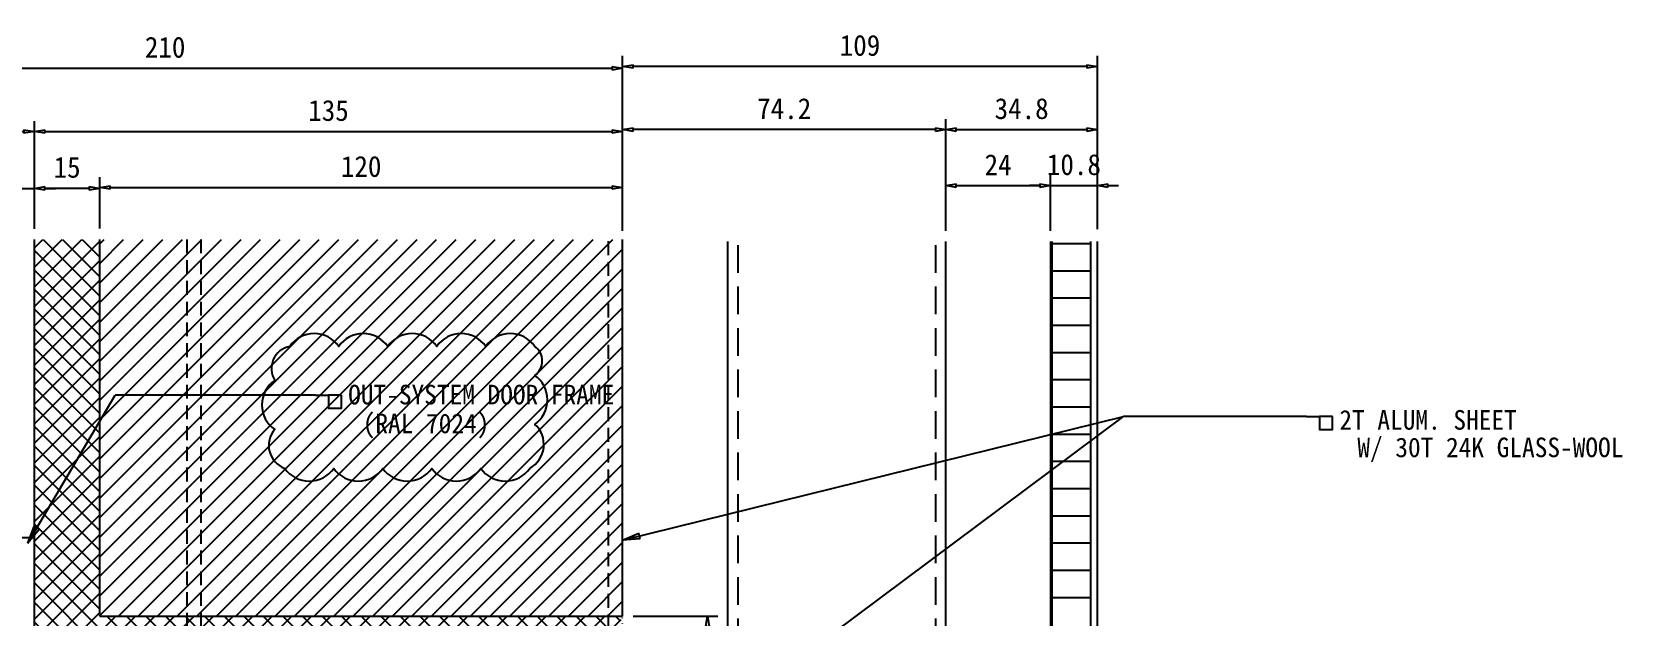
# Model space of a CAD drawing. Header units: millimetres. Extents: x 2352 to 12473, y 635 to 7997.
# Drawn here: x 2696.8 to 3061.8, y 1537.3 to 1671.5 of the extents above; entities that cross this region are included whole.
import ezdxf
from ezdxf.enums import TextEntityAlignment as Align

# ---------------------------------------------------------------- set-up
doc = ezdxf.new("R2010")
doc.units = ezdxf.units.MM
doc.linetypes.add('HIDDEN', pattern=[9.525, 6.35, -3.175])
doc.linetypes.add('HIDDEN2', pattern=[4.7625, 3.175, -1.5875])
doc.layers.get('Defpoints').update_dxf_attribs({"color": 187})
for name, color, linetype in [('1', 1, 'Continuous'), ('2', 2, 'Continuous'), ('3', 3, 'Continuous'), ('4', 4, 'Continuous'), ('7', 7, 'Continuous'), ('8', 8, 'Continuous'), ('AA-DWXM-GLAZ', 4, 'Continuous'), ('AA-FLXK-PATT', 9, 'Continuous'), ('AC-DIMS-치수', 4, 'Continuous'), ('AC-TEXT-문자', 3, 'Continuous'), ('DIMENSIONS', 7, 'Continuous'), ('HARDWARE', 7, 'Continuous'), ("ST'L PIPE", 2, 'Continuous')]:
    doc.layers.add(name, color=color, linetype=linetype)
doc.styles.add('돋움체', font='')
doc.styles.get('돋움체').set_extended_font_data('DotumChe')
doc.dimstyles.new('Iljin', dxfattribs={"dimscale": 0.8, "dimtxt": 2, "dimasz": 1, "dimexe": 1, "dimexo": 1, "dimgap": 1, "dimtad": 1, "dimdec": 1, "dimdsep": 46, "dimtxsty": '돋움체', "dimblk": 'CLOSEDBLANK', "dimcen": 1, "dimclrd": 8, "dimclre": 8, "dimclrt": 2, "dimadec": 1, "dimazin": 2, "dimtfac": 1, "dimtdec": 1, "dimtix": 1, "dimtmove": 0, "dimatfit": 3, "dimldrblk": 'CLOSEDBLANK', "dimfxl": 1, "dimlwd": -1, "dimlwe": -1, "dimarcsym": 0})
doc.dimstyles.new('Iljin 3', dxfattribs={"dimscale": 2.4, "dimtxt": 2, "dimasz": 1, "dimexe": 1, "dimexo": 1, "dimgap": 1, "dimtad": 1, "dimdec": 1, "dimdsep": 46, "dimtxsty": '돋움체', "dimblk": 'CLOSEDBLANK', "dimcen": 1, "dimclrd": 8, "dimclre": 8, "dimclrt": 2, "dimadec": 1, "dimazin": 2, "dimtfac": 1, "dimtdec": 1, "dimtix": 1, "dimtmove": 0, "dimatfit": 3, "dimldrblk": 'CLOSEDBLANK', "dimfxl": 1, "dimlwd": -1, "dimlwe": -1, "dimarcsym": 0})

# ---------------------------------------------------------------- blocks, each defined once
blk = doc.blocks.new('_ClosedBlank')
at = {"color": 0, "linetype": 'ByBlock', "lineweight": -2}
for p, q in [((-1, 0.167), (0, 0)), ((-1, 0.167), (-1, -0.167)), ((0, 0), (-1, -0.167))]:
    blk.add_line(p, q, dxfattribs=at)
blk = doc.blocks.new('*D59')
at = {"layer": 'Defpoints', "color": 0, "transparency": 16777216}
for p in [(2941.36, 1636.17), (2930.56, 1623.38), (2941.36, 1623.81)]:
    blk.add_point(p, dxfattribs=at)
at = {"layer": 'DIMENSIONS', "color": 8, "transparency": 16777216}
for p, q in [((2928.16, 1636.17), (2925.76, 1636.17)), ((2930.56, 1625.78), (2930.56, 1638.57)), ((2930.56, 1636.17), (2941.36, 1636.17)), ((2941.36, 1626.21), (2941.36, 1638.57)), ((2943.76, 1636.17), (2946.16, 1636.17))]:
    blk.add_line(p, q, dxfattribs=at)
at = {"layer": 'DIMENSIONS', "color": 8, "transparency": 16777216, "xscale": 2.4, "yscale": 2.4, "zscale": 2.4}
blk.add_blockref('_ClosedBlank', (2930.56, 1636.17), dxfattribs=at)
at = {"layer": 'DIMENSIONS', "color": 8, "transparency": 16777216, "xscale": 2.4, "yscale": 2.4, "zscale": 2.4, "rotation": 180}
blk.add_blockref('_ClosedBlank', (2941.36, 1636.17), dxfattribs=at)
at = {"layer": 'DIMENSIONS', "color": 2, "transparency": 16777216, "insert": (2935.96, 1640.97), "char_height": 4.8, "attachment_point": 5, "style": '돋움체'}
blk.add_mtext('10.8', dxfattribs=at)
blk = doc.blocks.new('*D60')
at = {"layer": 'Defpoints', "color": 0, "transparency": 16777216}
for p in [(2930.56, 1636.17), (2906.56, 1623.38), (2930.56, 1623.38)]:
    blk.add_point(p, dxfattribs=at)
at = {"layer": 'DIMENSIONS', "color": 8, "transparency": 16777216}
for p, q in [((2906.56, 1625.78), (2906.56, 1638.57)), ((2908.96, 1636.17), (2928.16, 1636.17)), ((2930.56, 1625.78), (2930.56, 1638.57))]:
    blk.add_line(p, q, dxfattribs=at)
at = {"layer": 'DIMENSIONS', "color": 8, "transparency": 16777216, "xscale": 2.4, "yscale": 2.4, "zscale": 2.4, "rotation": 180}
blk.add_blockref('_ClosedBlank', (2906.56, 1636.17), dxfattribs=at)
at = {"layer": 'DIMENSIONS', "color": 8, "transparency": 16777216, "xscale": 2.4, "yscale": 2.4, "zscale": 2.4}
blk.add_blockref('_ClosedBlank', (2930.56, 1636.17), dxfattribs=at)
at = {"layer": 'DIMENSIONS', "color": 2, "transparency": 16777216, "insert": (2918.56, 1640.97), "char_height": 4.8, "attachment_point": 5, "style": '돋움체'}
blk.add_mtext('24', dxfattribs=at)
blk = doc.blocks.new('*D61')
at = {"layer": 'Defpoints', "color": 0, "transparency": 16777216}
for p in [(2941.36, 1649.03), (2906.56, 1623.38), (2941.36, 1623.81)]:
    blk.add_point(p, dxfattribs=at)
at = {"layer": 'DIMENSIONS', "color": 8, "transparency": 16777216}
for p, q in [((2906.56, 1625.78), (2906.56, 1651.43)), ((2941.36, 1626.21), (2941.36, 1651.43)), ((2908.96, 1649.03), (2938.96, 1649.03))]:
    blk.add_line(p, q, dxfattribs=at)
at = {"layer": 'DIMENSIONS', "color": 8, "transparency": 16777216, "xscale": 2.4, "yscale": 2.4, "zscale": 2.4, "rotation": 180}
blk.add_blockref('_ClosedBlank', (2906.56, 1649.03), dxfattribs=at)
at = {"layer": 'DIMENSIONS', "color": 8, "transparency": 16777216, "xscale": 2.4, "yscale": 2.4, "zscale": 2.4}
blk.add_blockref('_ClosedBlank', (2941.36, 1649.03), dxfattribs=at)
at = {"layer": 'DIMENSIONS', "color": 2, "transparency": 16777216, "insert": (2923.96, 1653.83), "char_height": 4.8, "attachment_point": 5, "style": '돋움체'}
blk.add_mtext('34.8', dxfattribs=at)
blk = doc.blocks.new('*D62')
at = {"layer": 'Defpoints', "color": 0, "transparency": 16777216}
for p in [(2832.36, 1649.03), (2832.36, 1623.81), (2906.56, 1623.38)]:
    blk.add_point(p, dxfattribs=at)
at = {"layer": 'DIMENSIONS', "color": 8, "transparency": 16777216}
for p, q in [((2832.36, 1626.21), (2832.36, 1651.43)), ((2906.56, 1625.78), (2906.56, 1651.43)), ((2904.16, 1649.03), (2834.76, 1649.03))]:
    blk.add_line(p, q, dxfattribs=at)
at = {"layer": 'DIMENSIONS', "color": 8, "transparency": 16777216, "xscale": 2.4, "yscale": 2.4, "zscale": 2.4, "rotation": 180}
blk.add_blockref('_ClosedBlank', (2832.36, 1649.03), dxfattribs=at)
at = {"layer": 'DIMENSIONS', "color": 8, "transparency": 16777216, "xscale": 2.4, "yscale": 2.4, "zscale": 2.4}
blk.add_blockref('_ClosedBlank', (2906.56, 1649.03), dxfattribs=at)
at = {"layer": 'DIMENSIONS', "color": 2, "transparency": 16777216, "insert": (2869.46, 1653.83), "char_height": 4.8, "attachment_point": 5, "style": '돋움체'}
blk.add_mtext('74.2', dxfattribs=at)
blk = doc.blocks.new('*D63')
at = {"layer": 'Defpoints', "color": 0, "transparency": 16777216}
for p in [(2832.36, 1663.54), (2832.36, 1623.81), (2941.36, 1623.81)]:
    blk.add_point(p, dxfattribs=at)
at = {"layer": 'DIMENSIONS', "color": 8, "transparency": 16777216}
for p, q in [((2832.36, 1626.21), (2832.36, 1665.94)), ((2941.36, 1626.21), (2941.36, 1665.94)), ((2938.96, 1663.54), (2834.76, 1663.54))]:
    blk.add_line(p, q, dxfattribs=at)
at = {"layer": 'DIMENSIONS', "color": 8, "transparency": 16777216, "xscale": 2.4, "yscale": 2.4, "zscale": 2.4, "rotation": 180}
blk.add_blockref('_ClosedBlank', (2832.36, 1663.54), dxfattribs=at)
at = {"layer": 'DIMENSIONS', "color": 8, "transparency": 16777216, "xscale": 2.4, "yscale": 2.4, "zscale": 2.4}
blk.add_blockref('_ClosedBlank', (2941.36, 1663.54), dxfattribs=at)
at = {"layer": 'DIMENSIONS', "color": 2, "transparency": 16777216, "insert": (2886.86, 1668.35), "char_height": 4.8, "attachment_point": 5, "style": '돋움체'}
blk.add_mtext('109', dxfattribs=at)
blk = doc.blocks.new('*D69')
at = {"layer": 'Defpoints', "color": 0, "transparency": 16777216}
for p in [(2832.36, 1663.11), (2622.36, 1623.81), (2832.36, 1623.38)]:
    blk.add_point(p, dxfattribs=at)
at = {"layer": 'DIMENSIONS', "color": 8, "transparency": 16777216}
for p, q in [((2622.36, 1626.21), (2622.36, 1665.51)), ((2832.36, 1625.78), (2832.36, 1665.51)), ((2624.76, 1663.11), (2829.96, 1663.11))]:
    blk.add_line(p, q, dxfattribs=at)
at = {"layer": 'DIMENSIONS', "color": 8, "transparency": 16777216, "xscale": 2.4, "yscale": 2.4, "zscale": 2.4, "rotation": 180}
blk.add_blockref('_ClosedBlank', (2622.36, 1663.11), dxfattribs=at)
at = {"layer": 'DIMENSIONS', "color": 8, "transparency": 16777216, "xscale": 2.4, "yscale": 2.4, "zscale": 2.4}
blk.add_blockref('_ClosedBlank', (2832.36, 1663.11), dxfattribs=at)
at = {"layer": 'DIMENSIONS', "color": 2, "transparency": 16777216, "insert": (2727.36, 1667.92), "char_height": 4.8, "attachment_point": 5, "style": '돋움체'}
blk.add_mtext('210', dxfattribs=at)
blk = doc.blocks.new('*D70')
at = {"layer": 'Defpoints', "color": 0, "transparency": 16777216}
for p in [(2697.36, 1648.6), (2622.36, 1623.81), (2697.36, 1623.83, 0)]:
    blk.add_point(p, dxfattribs=at)
at = {"layer": 'DIMENSIONS', "color": 8, "transparency": 16777216}
for p, q in [((2622.36, 1626.21), (2622.36, 1651)), ((2697.36, 1626.23), (2697.36, 1651)), ((2624.76, 1648.6), (2694.96, 1648.6))]:
    blk.add_line(p, q, dxfattribs=at)
at = {"layer": 'DIMENSIONS', "color": 8, "transparency": 16777216, "xscale": 2.4, "yscale": 2.4, "zscale": 2.4, "rotation": 180}
blk.add_blockref('_ClosedBlank', (2622.36, 1648.6), dxfattribs=at)
at = {"layer": 'DIMENSIONS', "color": 8, "transparency": 16777216, "xscale": 2.4, "yscale": 2.4, "zscale": 2.4}
blk.add_blockref('_ClosedBlank', (2697.36, 1648.6), dxfattribs=at)
at = {"layer": 'DIMENSIONS', "color": 2, "transparency": 16777216, "insert": (2659.86, 1653.4), "char_height": 4.8, "attachment_point": 5, "style": '돋움체'}
blk.add_mtext('75', dxfattribs=at)
blk = doc.blocks.new('*D71')
at = {"layer": 'Defpoints', "color": 0, "transparency": 16777216}
for p in [(2832.36, 1648.6), (2697.36, 1623.83, 0), (2832.36, 1623.38)]:
    blk.add_point(p, dxfattribs=at)
at = {"layer": 'DIMENSIONS', "color": 8, "transparency": 16777216}
for p, q in [((2697.36, 1626.23), (2697.36, 1651)), ((2832.36, 1625.78), (2832.36, 1651)), ((2699.76, 1648.6), (2829.96, 1648.6))]:
    blk.add_line(p, q, dxfattribs=at)
at = {"layer": 'DIMENSIONS', "color": 8, "transparency": 16777216, "xscale": 2.4, "yscale": 2.4, "zscale": 2.4, "rotation": 180}
blk.add_blockref('_ClosedBlank', (2697.36, 1648.6), dxfattribs=at)
at = {"layer": 'DIMENSIONS', "color": 8, "transparency": 16777216, "xscale": 2.4, "yscale": 2.4, "zscale": 2.4}
blk.add_blockref('_ClosedBlank', (2832.36, 1648.6), dxfattribs=at)
at = {"layer": 'DIMENSIONS', "color": 2, "transparency": 16777216, "insert": (2764.86, 1653.4), "char_height": 4.8, "attachment_point": 5, "style": '돋움체'}
blk.add_mtext('135', dxfattribs=at)
blk = doc.blocks.new('*D74')
at = {"layer": 'Defpoints', "color": 0, "transparency": 16777216}
for p in [(2697.36, 1635.55), (2688.92, 1623.83, 0), (2697.36, 1623.83, 0)]:
    blk.add_point(p, dxfattribs=at)
at = {"layer": 'DIMENSIONS', "color": 8, "transparency": 16777216}
for p, q in [((2686.52, 1635.55), (2684.12, 1635.55)), ((2688.92, 1626.23), (2688.92, 1637.95)), ((2688.92, 1635.55), (2697.36, 1635.55)), ((2697.36, 1626.23), (2697.36, 1637.95)), ((2699.76, 1635.55), (2702.16, 1635.55))]:
    blk.add_line(p, q, dxfattribs=at)
at = {"layer": 'DIMENSIONS', "color": 8, "transparency": 16777216, "xscale": 2.4, "yscale": 2.4, "zscale": 2.4}
blk.add_blockref('_ClosedBlank', (2688.92, 1635.55), dxfattribs=at)
at = {"layer": 'DIMENSIONS', "color": 8, "transparency": 16777216, "xscale": 2.4, "yscale": 2.4, "zscale": 2.4, "rotation": 180}
blk.add_blockref('_ClosedBlank', (2697.36, 1635.55), dxfattribs=at)
at = {"layer": 'DIMENSIONS', "color": 2, "transparency": 16777216, "insert": (2693.14, 1640.35), "char_height": 4.8, "attachment_point": 5, "style": '돋움체'}
blk.add_mtext('8', dxfattribs=at)
blk = doc.blocks.new('*D78')
at = {"layer": 'Defpoints', "color": 0, "transparency": 16777216}
for p in [(2697.36, 1635.55), (2697.36, 1623.83, 0), (2712.36, 1623.91, 0)]:
    blk.add_point(p, dxfattribs=at)
at = {"layer": 'DIMENSIONS', "color": 8, "transparency": 16777216}
for p, q in [((2697.36, 1626.23), (2697.36, 1637.95)), ((2709.96, 1635.55), (2699.76, 1635.55)), ((2712.36, 1626.31), (2712.36, 1637.95))]:
    blk.add_line(p, q, dxfattribs=at)
at = {"layer": 'DIMENSIONS', "color": 8, "transparency": 16777216, "xscale": 2.4, "yscale": 2.4, "zscale": 2.4, "rotation": 180}
blk.add_blockref('_ClosedBlank', (2697.36, 1635.55), dxfattribs=at)
at = {"layer": 'DIMENSIONS', "color": 8, "transparency": 16777216, "xscale": 2.4, "yscale": 2.4, "zscale": 2.4}
blk.add_blockref('_ClosedBlank', (2712.36, 1635.55), dxfattribs=at)
at = {"layer": 'DIMENSIONS', "color": 2, "transparency": 16777216, "insert": (2704.86, 1640.35), "char_height": 4.8, "attachment_point": 5, "style": '돋움체'}
blk.add_mtext('15', dxfattribs=at)
blk = doc.blocks.new('*D79')
at = {"layer": 'Defpoints', "color": 0, "transparency": 16777216}
for p in [(2832.36, 1635.75), (2712.36, 1623.91, 0), (2832.36, 1623.81)]:
    blk.add_point(p, dxfattribs=at)
at = {"layer": 'DIMENSIONS', "color": 8, "transparency": 16777216}
for p, q in [((2712.36, 1626.31), (2712.36, 1638.15)), ((2714.76, 1635.75), (2829.96, 1635.75)), ((2832.36, 1626.21), (2832.36, 1638.15))]:
    blk.add_line(p, q, dxfattribs=at)
at = {"layer": 'DIMENSIONS', "color": 8, "transparency": 16777216, "xscale": 2.4, "yscale": 2.4, "zscale": 2.4, "rotation": 180}
blk.add_blockref('_ClosedBlank', (2712.36, 1635.75), dxfattribs=at)
at = {"layer": 'DIMENSIONS', "color": 8, "transparency": 16777216, "xscale": 2.4, "yscale": 2.4, "zscale": 2.4}
blk.add_blockref('_ClosedBlank', (2832.36, 1635.75), dxfattribs=at)
at = {"layer": 'DIMENSIONS', "color": 2, "transparency": 16777216, "insert": (2772.36, 1640.55), "char_height": 4.8, "attachment_point": 5, "style": '돋움체'}
blk.add_mtext('120', dxfattribs=at)
blk = doc.blocks.new('*D85')
at = {"layer": 'Defpoints', "color": 0, "transparency": 16777216}
for p in [(2832.36, 1537.32, 0), (2851.86, 1537.32), (2832.36, 1522.32, 0)]:
    blk.add_point(p, dxfattribs=at)
at = {"layer": 'DIMENSIONS', "color": 8, "transparency": 16777216}
for p, q in [((2834.76, 1537.32), (2854.26, 1537.32)), ((2851.86, 1524.72), (2851.86, 1534.92)), ((2834.76, 1522.32), (2854.26, 1522.32))]:
    blk.add_line(p, q, dxfattribs=at)
at = {"layer": 'DIMENSIONS', "color": 8, "transparency": 16777216, "xscale": 2.4, "yscale": 2.4, "zscale": 2.4}
for p, rotation in [((2851.86, 1537.32), 90), ((2851.86, 1522.32), 270)]:
    blk.add_blockref('_ClosedBlank', p, dxfattribs=dict(at, rotation=rotation))
at = {"layer": 'DIMENSIONS', "color": 2, "transparency": 16777216, "insert": (2847.05, 1529.82), "char_height": 4.8, "attachment_point": 5, "rotation": 90, "style": '돋움체'}
blk.add_mtext('15', dxfattribs=at)

msp = doc.modelspace()

# ---------------------------------------------------------------- hatches: boundary and pattern name
at = {"layer": '1'}
h = msp.add_hatch(dxfattribs=at)
h.set_pattern_fill('ANSI31', color=256)
h.set_pattern_definition([(45, (-738879.8645, -75286.7697), (-2.24506403, 2.24506403), [])])
h.paths.add_polyline_path([(2832.36, 1623.81), (2712.36, 1623.81), (2712.36, 1537.32), (2832.36, 1537.32)])
at = {"layer": '8'}
h = msp.add_hatch(dxfattribs=at)
h.set_pattern_fill('ANSI37', color=256)
h.set_pattern_definition([(45, (-752856.803, -76353.9628), (-2.24506403, 2.24506403), []), (135, (-752856.803, -76353.9628), (-2.24506403, -2.24506403), [])])
edge = h.paths.add_edge_path()
edge.add_line((2712.36, 1623.81), (2697.36, 1623.81))
edge.add_line((2697.36, 1623.81), (2697.36, 1522.32))
edge.add_line((2697.36, 1522.32), (2832.36, 1522.32))
edge.add_arc((2847.68, 1529.82), 17.05, 153.9077, 206.0923, ccw=False)
edge.add_line((2832.36, 1537.32), (2712.36, 1537.32))
edge.add_line((2712.36, 1537.32), (2712.36, 1623.81))

# ---------------------------------------------------------------- linework, layer by layer
at = {"layer": '1'}
msp.add_lwpolyline([(2812.2, 1599.27, 0.520567), (2800.95, 1599.27, 0.520567), (2789.7, 1599.27, 0.520567), (2778.45, 1599.27, 0.520567), (2767.2, 1599.27, 0.520567), (2755.95, 1599.27, 0.520567), (2752.51, 1591.46, 0.520567), (2752.51, 1580.21, 0.520567), (2754.81, 1571.26, 0.520567), (2766.06, 1571.26, 0.520567), (2777.31, 1571.26, 0.520567), (2788.56, 1571.26, 0.520567), (2799.81, 1571.26, 0.520567), (2811.06, 1571.26, 0.520567), (2812.2, 1581.37, 0.520567), (2812.2, 1592.62, 0.520567)], format="xyb", close=True, dxfattribs=at)
at = {"layer": '2', "linetype": 'HIDDEN2'}
for p, q in [((2732.36, 1623.81, 0), (2732.36, 1477.35, 0)), ((2735.56, 1623.81, 0), (2735.56, 1477.35, 0)), ((2829.16, 1477.35, 0), (2829.16, 1623.81, 0))]:
    msp.add_line(p, q, dxfattribs=at)
at = {"layer": '3'}
msp.add_lwpolyline([(2693.86, 1500.32), (2697.36, 1500.32), (2697.36, 1555.32), (2692.86, 1555.32)], dxfattribs=at)
at = {"layer": '4', "color": 7}
msp.add_line((2832.34, 1537.32, 0), (2832.34, 1623.81, 0), dxfattribs=at)
at = {"layer": '7'}
for q in [(2712.36, 1623.81), (2832.36, 1537.32)]:
    msp.add_line((2712.36, 1537.32), q, dxfattribs=at)
msp.add_lwpolyline([(2832.36, 1522.32), (2697.36, 1522.32), (2697.36, 1623.81)], dxfattribs=at)
at = {"layer": 'AA-DWXM-GLAZ'}
msp.add_line((2930.56, 1623.38), (2930.56, 1454.55), dxfattribs=at)
for points in [[(2939.76, 1623.38), (2939.76, 1454.55)], [(2941.36, 1454.55), (2941.36, 1623.38)]]:
    msp.add_lwpolyline(points, dxfattribs=at)
at = {"layer": 'AA-FLXK-PATT'}
for p, q in [((2930.91, 1623.38), (2930.91, 1454.55)), ((2939.76, 1622.81), (2930.91, 1622.81)), ((2939.76, 1616.56), (2930.91, 1616.56)), ((2939.76, 1610.31), (2930.91, 1610.31)), ((2939.76, 1604.06), (2930.91, 1604.06)), ((2939.76, 1597.81), (2930.91, 1597.81)), ((2939.76, 1591.56), (2930.91, 1591.56)), ((2939.76, 1585.31), (2930.91, 1585.31)), ((2939.76, 1579.06), (2930.91, 1579.06)), ((2939.76, 1572.81), (2930.91, 1572.81)), ((2939.76, 1566.56), (2930.91, 1566.56)), ((2939.76, 1560.31), (2930.91, 1560.31)), ((2939.76, 1554.06), (2930.91, 1554.06)), ((2939.76, 1547.81), (2930.91, 1547.81)), ((2939.76, 1541.56), (2930.91, 1541.56))]:
    msp.add_line(p, q, dxfattribs=at)
at = {"layer": 'AC-DIMS-치수', "color": 8}
for p, q in [((2761.86, 1588.09, 0), (2715.9, 1588.09, 0)), ((2989.35, 1583.17, -0.13), (2947.36, 1583.17, -0.13))]:
    msp.add_line(p, q, dxfattribs=at)
at = {"layer": 'AC-TEXT-문자'}
for p, q in [((2761.86, 1588.09, 0), (2764.86, 1588.09, 0)), ((2989.35, 1583.17, -0.13), (2992.35, 1583.17, -0.13))]:
    msp.add_line(p, q, dxfattribs=at)
at = {"layer": 'Defpoints'}
for points, elevation in [([(2767.86, 1588.09), (2764.86, 1588.09), (2764.86, 1585.09), (2767.86, 1585.09)], 0), ([(2995.35, 1583.17), (2992.35, 1583.17), (2992.35, 1580.17), (2995.35, 1580.17)], -0.13)]:
    msp.add_lwpolyline(points, close=True, dxfattribs=dict(at, elevation=elevation))
at = {"layer": 'HARDWARE', "color": 0}
for q in [(2697.36, 1623.81), (2697.36, 1619.28)]:
    msp.add_line((2697.36, 1555.32), q, dxfattribs=at)
at = {"layer": "ST'L PIPE"}
for p, q in [((2856.56, 1388.45), (2856.56, 1623.38)), ((2906.56, 815.13), (2906.56, 1623.38))]:
    msp.add_line(p, q, dxfattribs=at)
at = {"layer": "ST'L PIPE", "color": 8, "linetype": 'HIDDEN'}
for p, q in [((2858.86, 768.43), (2858.86, 1623.38)), ((2904.26, 768.43), (2904.26, 1623.38))]:
    msp.add_line(p, q, dxfattribs=at)

# ---------------------------------------------------------------- texts
at = {"layer": 'AC-TEXT-문자', "color": 0, "style": '돋움체'}
msp.add_text('OUT-SYSTEM DOOR FRAME', height=4.5, dxfattribs=at).set_placement((2769.38, 1585.95, 0.13))
at = {"layer": 'AC-TEXT-문자', "color": 1, "style": '돋움체'}
msp.add_text('(RAL 7024)', height=4.5, dxfattribs=at).set_placement((2772.71, 1579.33))
at = {"layer": 'AC-TEXT-문자', "color": 0, "style": '돋움체'}
msp.add_text('2T ALUM. SHEET', height=4.5, dxfattribs=at).set_placement((2996.89, 1582.39), align=Align.MIDDLE_LEFT)
msp.add_text('W/ 30T 24K GLASS-WOOL', height=4.5, dxfattribs=at).set_placement((3062.09, 1573.83), align=Align.RIGHT)

# ---------------------------------------------------------------- dimensions: what is measured, and where the dimension line sits
at = {"layer": 'DIMENSIONS'}
for base, p1, p2, picture, middle in [((2832.36, 1663.11), (2622.36, 1623.81), (2832.36, 1623.38), '*D69', (2727.36, 1667.92)), ((2832.36, 1663.54), (2941.36, 1623.81), (2832.36, 1623.81), '*D63', (2886.86, 1668.35)), ((2697.36, 1648.6), (2622.36, 1623.81), (2697.36, 1623.83, 0), '*D70', (2659.86, 1653.4)), ((2832.36, 1648.6), (2697.36, 1623.83, 0), (2832.36, 1623.38), '*D71', (2764.86, 1653.4)), ((2832.36, 1649.03), (2906.56, 1623.38), (2832.36, 1623.81), '*D62', (2869.46, 1653.83)), ((2941.36, 1649.03), (2906.56, 1623.38), (2941.36, 1623.81), '*D61', (2923.96, 1653.83)), ((2697.36, 1635.55), (2712.36, 1623.91, 0), (2697.36, 1623.83, 0), '*D78', (2704.86, 1640.35)), ((2832.36, 1635.75), (2712.36, 1623.91, 0), (2832.36, 1623.81), '*D79', (2772.36, 1640.55)), ((2930.56, 1636.17), (2906.56, 1623.38), (2930.56, 1623.38), '*D60', (2918.56, 1640.97)), ((2941.36, 1636.17), (2930.56, 1623.38), (2941.36, 1623.81), '*D59', (2935.96, 1640.97))]:
    dim = msp.add_linear_dim(base=base, p1=p1, p2=p2, dimstyle='Iljin 3', dxfattribs=at)
    dim.commit()
    dim.dimension.update_dxf_attribs({"geometry": picture, "text_midpoint": middle})
dim = msp.add_linear_dim(base=(2697.36, 1635.55), p1=(2688.92, 1623.83, 0), p2=(2697.36, 1623.83, 0), dimstyle='Iljin 3', override={"dimdec": 0}, dxfattribs=at)
dim.commit()
dim.dimension.update_dxf_attribs({"geometry": '*D74', "text_midpoint": (2693.14, 1640.35)})
dim = msp.add_linear_dim(base=(2851.86, 1537.32, 0), p1=(2832.36, 1522.32), p2=(2832.36, 1537.32), angle=90, dimstyle='Iljin 3', dxfattribs=at)
dim.commit()
dim.dimension.update_dxf_attribs({"geometry": '*D85', "text_midpoint": (2847.05, 1529.82, 0)})

# ---------------------------------------------------------------- leaders
at = {"layer": 'AC-DIMS-치수', "color": 8}
for points in [[(2695.86, 1554.12, 0), (2715.9, 1588.09, 0)], [(2832.36, 1497.35, -0.13), (2947.36, 1583.17, -0.13)], [(2832.36, 1554.75, -0.13), (2947.36, 1583.17, -0.13)]]:
    msp.add_leader(points, dimstyle='Iljin', override={"dimscale": 2, "dimasz": 2, "dimgap": 0.5, "dimdec": 2, "dimtdec": 2}, dxfattribs=at)

doc.saveas('drawing.dxf')
